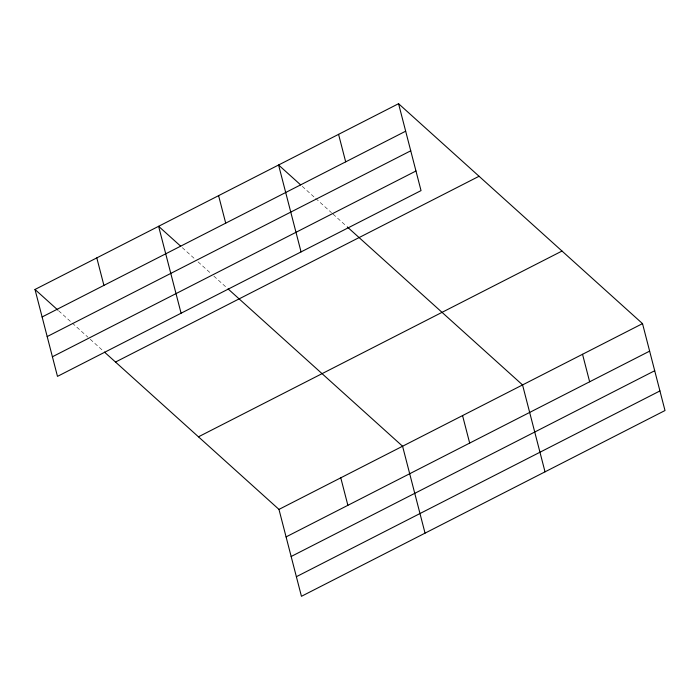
<?xml version="1.0" encoding="UTF-8"?>
<svg xmlns="http://www.w3.org/2000/svg" width="700" height="700" viewBox="0 0 700 700"><rect width="100%" height="100%" fill="white"/><g stroke="black" fill="none" stroke-linecap="round" stroke-linejoin="round"><path stroke-width="0.53" stroke-dasharray="3.5 2.62" d="M302.26 186.349L314.895 197.732M315.683 198.441L331.467 212.669M333.043 214.095L346.465 226.196M182.289 247.651L194.915 259.035M198.074 261.879L211.496 273.98M213.859 276.115L227.281 288.207M58.678 310.817L87.885 337.137M90.248 339.273L102.882 350.656"/><path stroke-width="1.05" d="M398.554 103.696L421.033 190.601L57.479 376.373L35 289.467L398.554 103.696L642.521 323.627L665 410.533L301.446 596.304L278.967 509.399L104.457 352.082M42.114 316.969L405.668 131.197M47.18 336.569L410.743 150.798M52.404 356.773L415.966 171.001M115.509 362.049L479.062 176.269M198.459 436.817L562.012 251.046M278.967 509.399L642.521 323.627M286.081 536.9L649.635 351.129M291.148 556.5L654.71 370.729M296.371 576.704L659.934 390.933M300.685 184.923L278.582 164.999L301.061 251.904M347.252 226.905L522.55 384.93L545.029 471.835M180.714 246.225L158.611 226.301L181.081 313.215M228.069 288.916L402.579 446.233L425.049 533.146M35 289.467L57.89 310.1M582.54 354.279L589.645 381.78M462.56 415.581L469.674 443.082M338.572 134.347L345.686 161.849M340.769 477.82L347.882 505.321M218.593 195.65L225.706 223.151M96.801 257.889L103.915 285.39"/></g></svg>
